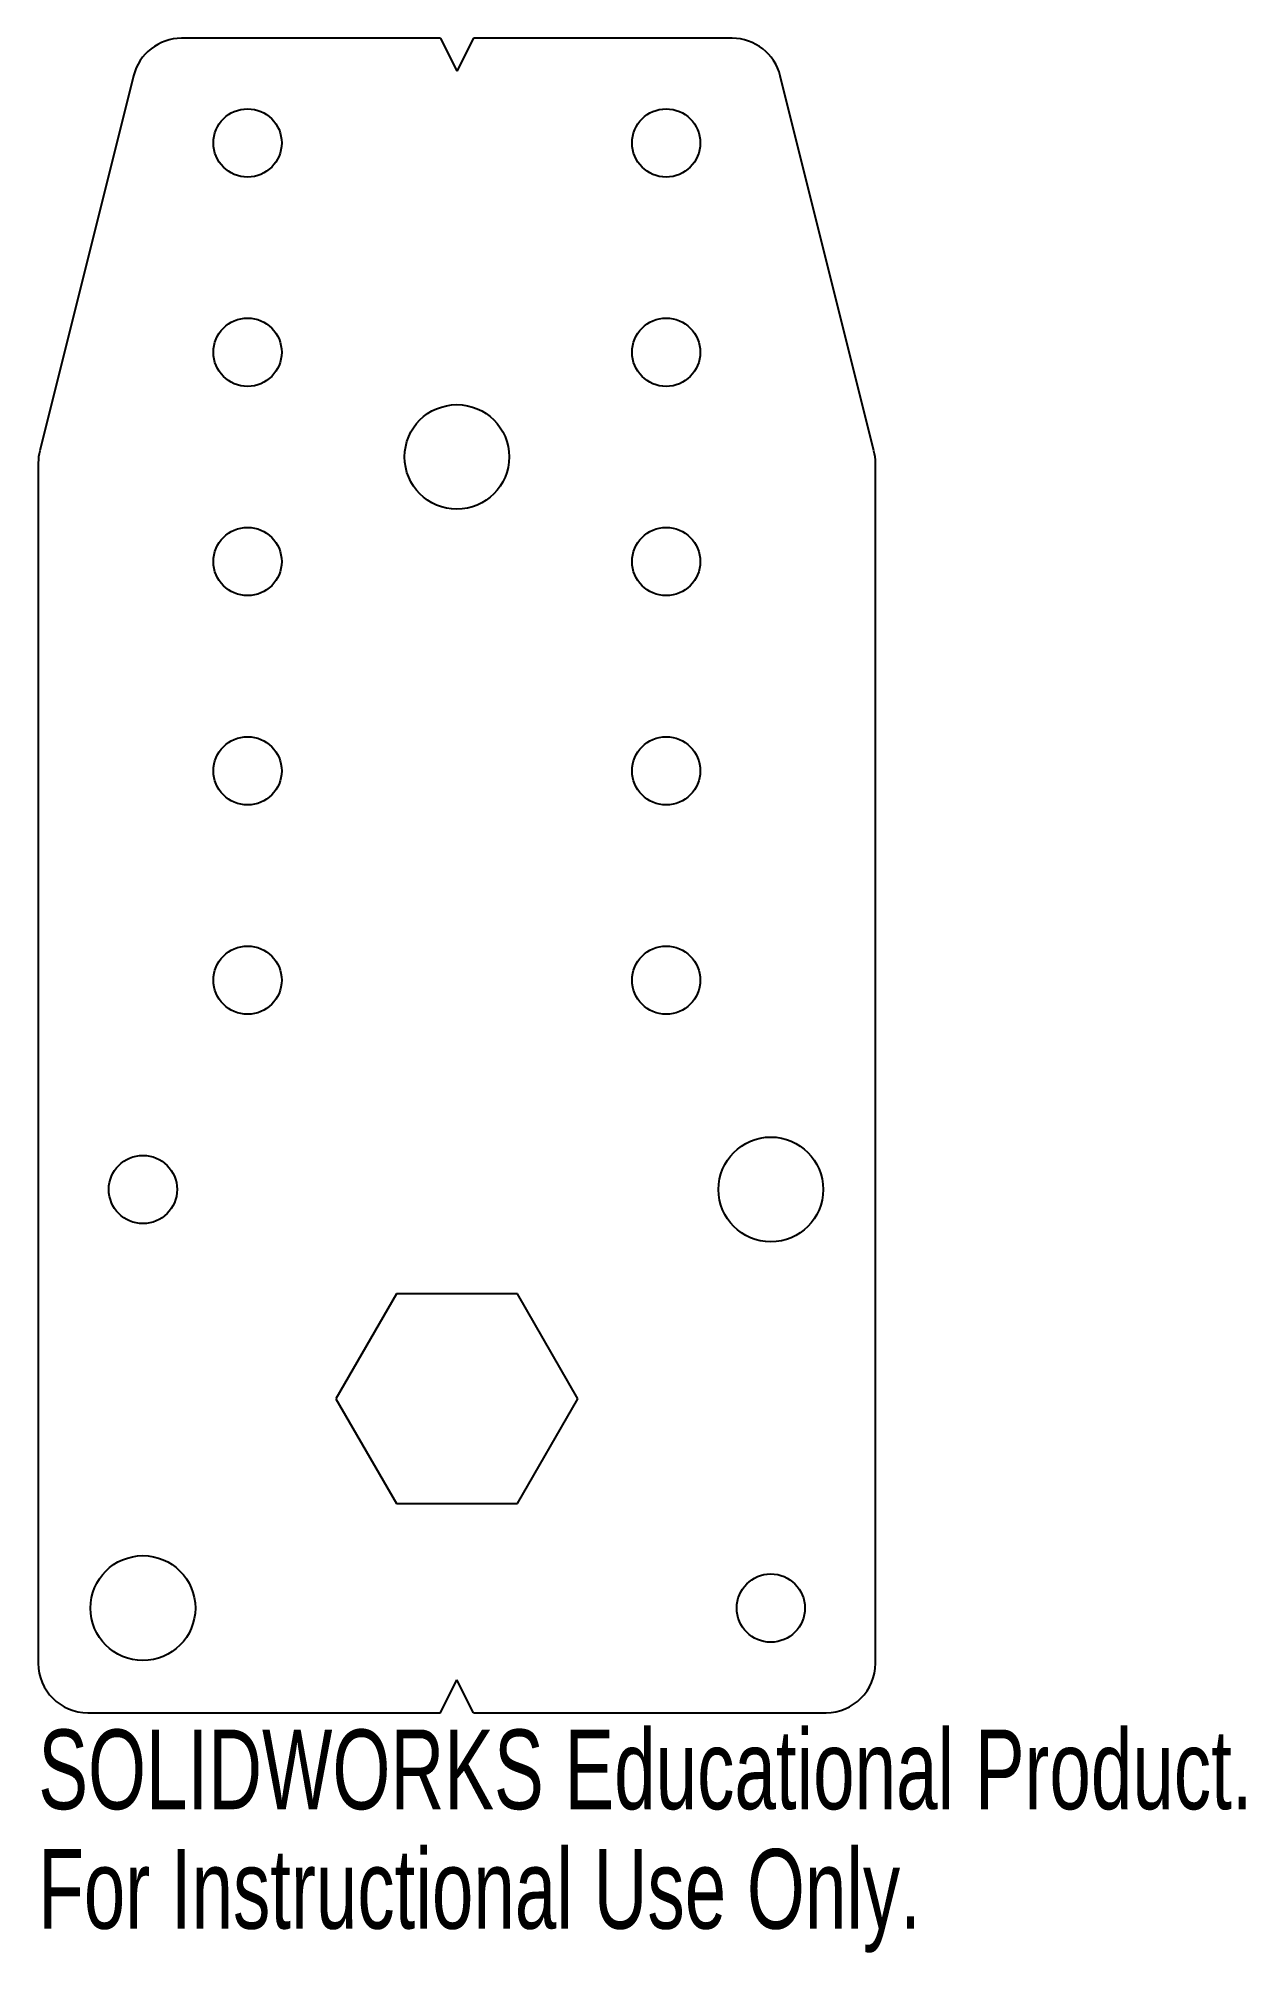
# Model space of a CAD drawing. Header units: millimetres. Extents: x -25 to 48, y -34 to 83.
import ezdxf

# ---------------------------------------------------------------- set-up
doc = ezdxf.new("R2010")
doc.units = ezdxf.units.MM
doc.styles.add('SLDTEXTSTYLE0', font='TXT', dxfattribs={"width": 0.7})

msp = doc.modelspace()

# ---------------------------------------------------------------- linework, layer by layer
at = {"color": 7, "linetype": 'Continuous', "lineweight": 25}
for p, q in [((-1, 82.55), (-16.71, 82.55)), ((-1, 82.55), (0, 80.55)), ((1, 82.55), (0, 80.55)), ((16.71, 82.55), (1, 82.55)), ((-19.62, 80.28), (-25.31, 57.51)), ((25.31, 57.51), (19.62, 80.28)), ((-25.4, 56.78), (-25.4, -16.05)), ((25.4, -16.05), (25.4, 56.78)), ((-3.67, 6.36), (-7.35, 0)), ((3.67, 6.36), (-3.67, 6.36)), ((7.35, 0), (3.67, 6.36)), ((-7.35, 0), (-3.67, -6.36)), ((3.67, -6.36), (7.35, 0)), ((-3.67, -6.36), (3.67, -6.36)), ((-1, -19.05), (0, -17.05)), ((1, -19.05), (0, -17.05)), ((-22.4, -19.05), (-1, -19.05)), ((1, -19.05), (22.4, -19.05))]:
    msp.add_line(p, q, dxfattribs=at)
for centre, radius in [((-12.7, 76.2), 2.07), ((12.7, 76.2), 2.07), ((-12.7, 63.5), 2.07), ((12.7, 63.5), 2.07), ((0, 57.15), 3.17), ((-12.7, 50.8), 2.07), ((12.7, 50.8), 2.07), ((-12.7, 38.1), 2.07), ((12.7, 38.1), 2.07), ((-12.7, 25.4), 2.07), ((12.7, 25.4), 2.07), ((19.05, 12.7), 3.18), ((-19.05, 12.7), 2.07), ((-19.05, -12.7), 3.18), ((19.05, -12.7), 2.07)]:
    msp.add_circle(centre, radius, dxfattribs=at)
for centre, start, end in [((-16.71, 79.55), 90, 165.9638), ((16.71, 79.55), 14.0362, 90), ((-22.4, 56.78), 165.9638, 180), ((22.4, 56.78), 0, 14.0362), ((-22.4, -16.05), 180, 270), ((22.4, -16.05), 270, 0)]:
    msp.add_arc(centre, 3, start, end, dxfattribs=at)

# ---------------------------------------------------------------- texts
at = {"color": 7, "linetype": 'Continuous', "char_height": 4.8336, "attachment_point": 1, "style": 'SLDTEXTSTYLE0'}
for s, insert in [('SOLIDWORKS Educational Product.', (-25.4, -20.07)), ('For Instructional Use Only.', (-25.4, -27.32))]:
    msp.add_mtext(s, dxfattribs=dict(at, insert=insert))

doc.saveas('drawing.dxf')
